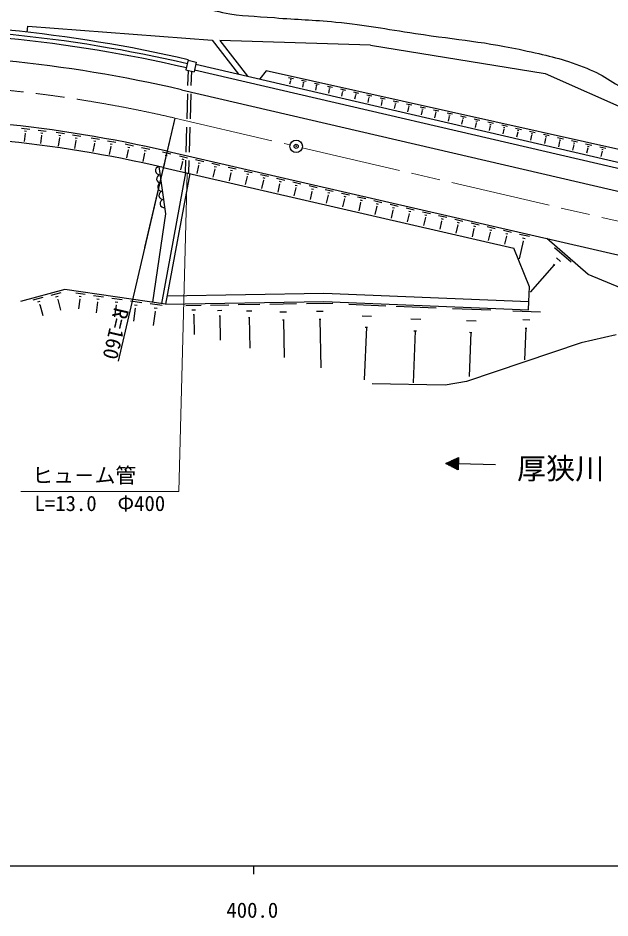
# Model space of a CAD drawing. Units: millimetres, scale not verified. Extents: x 40000 to 680000, y 20000 to 380000.
# Drawn here: x 439650 to 510890, y 198715 to 306975 of the extents above; entities that cross this region are included whole.
import ezdxf
from ezdxf.enums import TextEntityAlignment as Align

# ---------------------------------------------------------------- set-up
doc = ezdxf.new("R2010")
doc.units = ezdxf.units.MM
doc.header["$LTSCALE"] = 1000
doc.header["$PDMODE"] = 32
doc.header["$PDSIZE"] = 500
doc.linetypes.add('CHAIN', pattern=[18.5, 12, -1.5, 3.5, -1.5])
for name, color, linetype, lineweight in [('M-BGD', 7, 'Continuous', 25), ('M-BMK', 2, 'CHAIN', 13), ('M-BMK-SRVR', 3, 'Continuous', 25), ('M-STR-HTXT', 7, 'Continuous', 13), ('M-TTL-BAND', 7, 'Continuous', 25)]:
    doc.layers.add(name, color=color, linetype=linetype, lineweight=lineweight)
doc.styles.add('ＭＳ ゴシック', font='')
doc.styles.get('ＭＳ ゴシック').set_extended_font_data('MS Gothic')

msp = doc.modelspace()

# ---------------------------------------------------------------- linework, layer by layer
at = {"layer": 'M-BGD'}
for p, q in [((440757, 305270), (440838, 305997)), ((440838, 305997), (463020, 304292)), ((463020, 304292), (466185, 300236)), ((463930, 304264), (467269, 299984)), ((482052, 303710), (463930, 304264)), ((482052, 303710), (503094, 300316)), ((460145, 301949), (459861, 300732)), ((460133, 301901), (461107, 301674)), ((461107, 301674), (460835, 300505)), ((461051, 301430), (571999, 275627)), ((459861, 300732), (460835, 300505)), ((460104, 298852), (460154, 300664)), ((460504, 298841), (460551, 300571)), ((460892, 300749), (571929, 274925)), ((469531, 300640), (468747, 299641)), ((523198, 288654), (469531, 300640)), ((503094, 300316), (521577, 292101)), ((472213, 299836), (472787, 299708)), ((472423, 299428), (472330, 299013)), ((472390, 299616), (472533, 299584)), ((472405, 299432), (472441, 299424)), ((473764, 299490), (474344, 299360)), ((473976, 299077), (473881, 298652)), ((473943, 299267), (474088, 299235)), ((473958, 299081), (473994, 299073)), ((475321, 299142), (475909, 299011)), ((475502, 298916), (475649, 298884)), ((459306, 298345), (571317, 272295)), ((459995, 294853), (460077, 297852)), ((460395, 294842), (460477, 297841)), ((475536, 298724), (475439, 298289)), ((475518, 298728), (475555, 298720)), ((476886, 298792), (477480, 298660)), ((477103, 298370), (477004, 297925)), ((477069, 298564), (477218, 298531)), ((477085, 298374), (477122, 298365)), ((478457, 298441), (479059, 298307)), ((478677, 298014), (478576, 297560)), ((478643, 298211), (478793, 298177)), ((478659, 298018), (478696, 298009)), ((480036, 298089), (480644, 297953)), ((480223, 297856), (480375, 297822)), ((481621, 297735), (482236, 297598)), ((480258, 297656), (480155, 297193)), ((480239, 297660), (480277, 297652)), ((481846, 297297), (481740, 296824)), ((481810, 297499), (481964, 297465)), ((481827, 297302), (481865, 297293)), ((483213, 297379), (483835, 297240)), ((483441, 296937), (483333, 296454)), ((483405, 297141), (483560, 297106)), ((483422, 296941), (483460, 296932)), ((484813, 297022), (485442, 296882)), ((485006, 296781), (485164, 296746)), ((486419, 296663), (487055, 296521)), ((485043, 296574), (484933, 296082)), ((485023, 296579), (485062, 296570)), ((486652, 296211), (486539, 295708)), ((486615, 296419), (486774, 296384)), ((486632, 296215), (486672, 296206)), ((488032, 296303), (488675, 296159)), ((488268, 295845), (488153, 295333)), ((488230, 296056), (488391, 296020)), ((488248, 295850), (488288, 295841)), ((489653, 295941), (490303, 295796)), ((489853, 295692), (490016, 295655)), ((491280, 295578), (491938, 295431)), ((458514, 294936), (451718, 265716)), ((458514, 294936), (454889, 279352)), ((489891, 295478), (489774, 294956)), ((489870, 295483), (489911, 295474)), ((491521, 295110), (491402, 294577)), ((491483, 295325), (491647, 295289)), ((491500, 295114), (491541, 295105)), ((492915, 295213), (493580, 295064)), ((493158, 294740), (493037, 294197)), ((493120, 294958), (493286, 294920)), ((493138, 294744), (493179, 294735)), ((494557, 294846), (495229, 294696)), ((494764, 294588), (494932, 294551)), ((496206, 294477), (496885, 294326)), ((440091, 293720), (441073, 293607)), ((442064, 293492), (443039, 293380)), ((459887, 290855), (459968, 293853)), ((460286, 290844), (460368, 293843)), ((494803, 294368), (494679, 293815)), ((494782, 294372), (494824, 294363)), ((496455, 293994), (496329, 293431)), ((496415, 294217), (496585, 294179)), ((496433, 293999), (496476, 293990)), ((497863, 294108), (498549, 293954)), ((498114, 293619), (497986, 293046)), ((498074, 293844), (498246, 293806)), ((498092, 293624), (498135, 293614)), ((499526, 293736), (500220, 293581)), ((499740, 293470), (499913, 293431)), ((440514, 293074), (440402, 292102)), ((440425, 293383), (440671, 293355)), ((440483, 293078), (440545, 293071)), ((442484, 292851), (442371, 291869)), ((442396, 293158), (442640, 293130)), ((442453, 292855), (442514, 292848)), ((444232, 293237), (445230, 293081)), ((444638, 292560), (444482, 291564)), ((444559, 292879), (444809, 292840)), ((444606, 292565), (444669, 292555)), ((446215, 292928), (447203, 292774)), ((446539, 292574), (446786, 292536)), ((448462, 292575), (449453, 292393)), ((499780, 293242), (499650, 292659)), ((499758, 293247), (499802, 293238)), ((501197, 293363), (501898, 293206)), ((501454, 292864), (501321, 292270)), ((501413, 293094), (501588, 293055)), ((501432, 292869), (501476, 292859)), ((502876, 292988), (503584, 292830)), ((503135, 292484), (503000, 291880)), ((503094, 292716), (503271, 292677)), ((503113, 292489), (503157, 292479)), ((504561, 292611), (505277, 292452)), ((504782, 292337), (504961, 292297)), ((446617, 292259), (446464, 291277)), ((446586, 292264), (446648, 292254)), ((448848, 291889), (448666, 290898)), ((448779, 292209), (449026, 292164)), ((448817, 291895), (448879, 291884)), ((450435, 292212), (451421, 292031)), ((450819, 291529), (450638, 290544)), ((450750, 291848), (450997, 291803)), ((450789, 291535), (450850, 291524)), ((452560, 291820), (453540, 291613)), ((452865, 291449), (453110, 291397)), ((454520, 291405), (455507, 291196)), ((504823, 292102), (504686, 291488)), ((504801, 292107), (504846, 292097)), ((506255, 292233), (506978, 292072)), ((506519, 291719), (506380, 291094)), ((506477, 291956), (506658, 291915)), ((506497, 291724), (506542, 291714)), ((507955, 291854), (508686, 291690)), ((508223, 291334), (508081, 290698)), ((508180, 291573), (508363, 291532)), ((508200, 291339), (508245, 291329)), ((509663, 291472), (510401, 291307)), ((452925, 291129), (452717, 290145)), ((452895, 291135), (452956, 291122)), ((454888, 290709), (454677, 289714)), ((454827, 291031), (455074, 290978)), ((454857, 290715), (454919, 290702)), ((457049, 290860), (458037, 290634)), ((457407, 290154), (457181, 289168)), ((457352, 290479), (457599, 290422)), ((457376, 290161), (457438, 290147)), ((457585, 290943), (531655, 273922)), ((459078, 290395), (460052, 290171)), ((509933, 290947), (509789, 290301)), ((509891, 291189), (510075, 291148)), ((509910, 290952), (509956, 290942)), ((456618, 289114), (457417, 283412)), ((459431, 289698), (459207, 288723)), ((459376, 290018), (459620, 289962)), ((459400, 289705), (459461, 289691)), ((459818, 288356), (459859, 289855)), ((460217, 288286), (460259, 289844)), ((461027, 289947), (462001, 289723)), ((461380, 289250), (461156, 288275)), ((461325, 289570), (461569, 289514)), ((461349, 289257), (461410, 289243)), ((462976, 289499), (463951, 289275)), ((463274, 289122), (463518, 289066)), ((459818, 288356), (456913, 272651)), ((457137, 288994), (499309, 279303)), ((460310, 288265), (457405, 272560)), ((463329, 288802), (463105, 287827)), ((463299, 288809), (463359, 288795)), ((464925, 289051), (465900, 288827)), ((465278, 288354), (465054, 287380)), ((465224, 288675), (465467, 288619)), ((465248, 288361), (465309, 288347)), ((466874, 288603), (467849, 288379)), ((467173, 288227), (467416, 288171)), ((468824, 288155), (469798, 287931)), ((467227, 287906), (467003, 286932)), ((467197, 287913), (467258, 287899)), ((469177, 287458), (468953, 286484)), ((469122, 287779), (469366, 287723)), ((469146, 287465), (469207, 287451)), ((470773, 287707), (471747, 287483)), ((471126, 287010), (470902, 286036)), ((471071, 287331), (471315, 287275)), ((471095, 287017), (471156, 287003)), ((472722, 287259), (473697, 287035)), ((473075, 286562), (472851, 285588)), ((473020, 286883), (473264, 286827)), ((473045, 286569), (473105, 286555)), ((474671, 286811), (475646, 286587)), ((475024, 286115), (474800, 285140)), ((474970, 286435), (475213, 286379)), ((474994, 286122), (475055, 286108)), ((476620, 286363), (477595, 286139)), ((476919, 285987), (477162, 285931)), ((478570, 285915), (479544, 285692)), ((476973, 285667), (476749, 284692)), ((476943, 285674), (477004, 285660)), ((478923, 285219), (478699, 284244)), ((478868, 285539), (479112, 285483)), ((478892, 285226), (478953, 285212)), ((480519, 285468), (481493, 285244)), ((480872, 284771), (480648, 283796)), ((480817, 285091), (481061, 285035)), ((480841, 284778), (480902, 284764)), ((482468, 285020), (483443, 284796)), ((482821, 284323), (482597, 283348)), ((482766, 284643), (483010, 284587)), ((482791, 284330), (482851, 284316)), ((484417, 284572), (485392, 284348)), ((484770, 283875), (484546, 282900)), ((484716, 284195), (484959, 284139)), ((484740, 283882), (484801, 283868)), ((486366, 284124), (487341, 283900)), ((486665, 283747), (486908, 283691)), ((488316, 283676), (489290, 283452)), ((457417, 283412), (455836, 272785)), ((486719, 283427), (486495, 282452)), ((486689, 283434), (486750, 283420)), ((488669, 282979), (488445, 282005)), ((488614, 283300), (488858, 283244)), ((488638, 282986), (488699, 282972)), ((490265, 283228), (491239, 283004)), ((490563, 282852), (490807, 282796)), ((492214, 282780), (493189, 282556)), ((490618, 282531), (490394, 281557)), ((490587, 282538), (490648, 282524)), ((492567, 282083), (492343, 281109)), ((492512, 282404), (492756, 282348)), ((492537, 282090), (492597, 282076)), ((494163, 282332), (495138, 282108)), ((494516, 281635), (494292, 280661)), ((494462, 281956), (494705, 281900)), ((494486, 281642), (494547, 281628)), ((496112, 281884), (497087, 281660)), ((496411, 281508), (496654, 281452)), ((496465, 281187), (496241, 280213)), ((496435, 281194), (496496, 281180)), ((498062, 281436), (499036, 281212)), ((498415, 280740), (498191, 279765)), ((498360, 281060), (498604, 281004)), ((498384, 280747), (498445, 280733)), ((500011, 280988), (501199, 280715)), ((500374, 280530), (500671, 280461)), ((508264, 276119), (503276, 280443)), ((500441, 280139), (499954, 278020)), ((500404, 280148), (500478, 280131)), ((504209, 279370), (506219, 277627)), ((501209, 274626), (499309, 279303)), ((504168, 277292), (501300, 273984)), ((504105, 277346), (504231, 277237)), ((504440, 278113), (504943, 277677)), ((518351, 271969), (508264, 276119)), ((445282, 274299), (439960, 272870)), ((443641, 273651), (444828, 273970)), ((457405, 272560), (445282, 274299)), ((446628, 273904), (447730, 273746)), ((501112, 272872), (501209, 274626)), ((441466, 273067), (442684, 273394)), ((442021, 272824), (442326, 272906)), ((444182, 273415), (444479, 273495)), ((444389, 273089), (444463, 273109)), ((444426, 273099), (444764, 271840)), ((447084, 273163), (446914, 271975)), ((446994, 273514), (447270, 273474)), ((447050, 273168), (447119, 273158)), ((448741, 273601), (449921, 273432)), ((449133, 273183), (449428, 273141)), ((450933, 273286), (452194, 273106)), ((451351, 272840), (451667, 272795)), ((453207, 272960), (454552, 272767)), ((457405, 272560), (476458, 272872)), ((457590, 273563), (476470, 273873)), ((476458, 272872), (501072, 271873)), ((476470, 273873), (501112, 272872)), ((501072, 271873), (501112, 272872)), ((442233, 272489), (442310, 272510)), ((442271, 272499), (442621, 271198)), ((449229, 272808), (449043, 271508)), ((449192, 272813), (449266, 272803)), ((451455, 272439), (451252, 271023)), ((451415, 272445), (451494, 272434)), ((453764, 272057), (453543, 270521)), ((453653, 272484), (453989, 272436)), ((453721, 272063), (453806, 272051)), ((455566, 272622), (456998, 272416)), ((456042, 272115), (456399, 272064)), ((459866, 272400), (461708, 272431)), ((460566, 271859), (461026, 271867)), ((462817, 272449), (465008, 272485)), ((463649, 271805), (464197, 271814)), ((466137, 272503), (468765, 272546)), ((467136, 271731), (467793, 271742)), ((469960, 272566), (473155, 272618)), ((474349, 272638), (477544, 272690)), ((479461, 272550), (483908, 272370)), ((485169, 272319), (489963, 272124)), ((491933, 272044), (496568, 271856)), ((499182, 271749), (502528, 271614)), ((456159, 271660), (455921, 269999)), ((456114, 271666), (456204, 271654)), ((460748, 271309), (460863, 271311)), ((460805, 271310), (460844, 268914)), ((463865, 271151), (464002, 271153)), ((463934, 271152), (463982, 268225)), ((467395, 270946), (467559, 270949)), ((467477, 270948), (467537, 267279)), ((471174, 271627), (471972, 271640)), ((471489, 270674), (471689, 270677)), ((471589, 270675), (471663, 266130)), ((475563, 271699), (476361, 271712)), ((475878, 270746), (476078, 270749)), ((475978, 270747), (476074, 264903)), ((481075, 271149), (482186, 271103)), ((486908, 270807), (488107, 270759)), ((500396, 270695), (501232, 270661)), ((481576, 269792), (481319, 263443)), ((481437, 269798), (481715, 269786)), ((493614, 270583), (494773, 270536)), ((500773, 269674), (500618, 265844)), ((500669, 269678), (500878, 269669)), ((487449, 269345), (487195, 263090)), ((487299, 269351), (487599, 269339)), ((494137, 269169), (493922, 263864)), ((493992, 269175), (494282, 269163)), ((511632, 268872), (507428, 267913)), ((507428, 267913), (493639, 263267)), ((493639, 263267), (491058, 262825)), ((491058, 262825), (482283, 262973)), ((491121, 253401), (492641, 254110)), ((492600, 252611), (491121, 253401)), ((491219, 253349), (492619, 253311)), ((491222, 253449), (492622, 253411)), ((491425, 253543), (492624, 253511)), ((491627, 253638), (492627, 253611)), ((491830, 253732), (492630, 253711)), ((492033, 253827), (492632, 253811)), ((492235, 253921), (492635, 253910)), ((492438, 254016), (492638, 254010)), ((492641, 254110), (492600, 252611)), ((497119, 253238), (492620, 253361)), ((491417, 253243), (492616, 253211)), ((491614, 253138), (492613, 253111)), ((491811, 253033), (492611, 253011)), ((492008, 252927), (492608, 252911)), ((492205, 252822), (492605, 252811)), ((492403, 252716), (492603, 252711))]:
    msp.add_line(p, q, dxfattribs=at)
for centre, radius, start, end in [((422270, 139095), 167200, 76.90748, 91.98844), ((422270, 139095), 166700, 76.90748, 91.98568), ((422270, 139095), 166200, 76.90748, 91.98291), ((422270, 139095), 163500, 76.90748, 91.94747), ((422270, 139095), 155900, 76.90748, 91.94747), ((422270, 139095), 153900, 76.90748, 91.93554), ((456687, 288618), 500, 97.98503, 277.98503), ((456826, 287628), 500, 97.98503, 277.98503), ((456965, 286638), 500, 97.98503, 277.98503), ((457104, 285648), 500, 97.98503, 277.98503), ((457243, 284657), 500, 97.98503, 277.98503)]:
    msp.add_arc(centre, radius, start, end, dxfattribs=at)
msp.add_open_spline([(440719, 322119), (442537, 320212), (443102, 319671), (444732, 318211), (447098, 316092), (448513, 314982), (451174, 313247), (453678, 311615), (455172, 310804), (457933, 309657), (460330, 308661), (461727, 308178), (464269, 307650), (466665, 307153), (468063, 307225), (470500, 307017), (473385, 306770), (475013, 306781), (477893, 306489), (481665, 306106), (483754, 305681), (487503, 305116), (492747, 304325), (495739, 304159), (500915, 303003), (503592, 302406), (505112, 302080), (507674, 301103), (510055, 300195), (511179, 299223), (513377, 297934), (515214, 296857), (516126, 296049), (518024, 295083), (520697, 293723), (522351, 293291), (525190, 292322), (527462, 291547), (528753, 291146), (531097, 290625), (533531, 290083), (534940, 290015), (537410, 289674), (539900, 289331), (541323, 289328), (543792, 288860), (547255, 288202), (549103, 287424), (552550, 286687), (555551, 286045), (557247, 285735), (560290, 285329), (563010, 284966), (564544, 284833), (567282, 284650), (569870, 284478), (570739, 284457), (573917, 284391)], degree=3, knots=[0, 0, 0, 0, 1, 1, 1, 2, 2, 2, 3, 3, 3, 4, 4, 4, 5, 5, 5, 6, 6, 6, 7, 7, 7, 8, 8, 8, 9, 9, 9, 10, 10, 10, 11, 11, 11, 12, 12, 12, 13, 13, 13, 14, 14, 14, 15, 15, 15, 16, 16, 16, 17, 17, 17, 18, 18, 18, 19, 19, 19, 19], dxfattribs=at)
at = {"layer": 'M-BMK'}
for p, q in [((458514, 294936), (472393, 291708)), ((473854, 291369), (569794, 269056))]:
    msp.add_line(p, q, dxfattribs=at)
msp.add_arc((422270, 139095), 160000, 76.90748, 91.94747, dxfattribs=at)
at = {"layer": 'M-BMK-SRVR'}
msp.add_circle((473124, 291539), 750, dxfattribs=at)
msp.add_point((473124, 291539), dxfattribs=at)
at = {"layer": 'M-STR-HTXT'}
for p in [(460023, 288330), (440000, 250000)]:
    msp.add_line(p, (459000, 250000), dxfattribs=at)
at = {"layer": 'M-TTL-BAND'}
for p, q in [((40000, 205000), (579000, 205000)), ((468000, 205000), (468000, 204000))]:
    msp.add_line(p, q, dxfattribs=at)

# ---------------------------------------------------------------- texts
at = {"layer": 'M-BGD', "style": 'ＭＳ ゴシック'}
msp.add_text('R=160', height=1833, rotation=256.907, dxfattribs=at).set_placement((450699, 272370), align=Align.BOTTOM_LEFT)
msp.add_text('厚狭川', height=2566, dxfattribs=at).set_placement((504951, 250739), align=Align.BOTTOM_CENTER)
at = {"layer": 'M-STR-HTXT', "style": 'ＭＳ ゴシック'}
msp.add_text('ヒュ－ム管', height=1833, dxfattribs=at).set_placement((441375, 250500), align=Align.BOTTOM_LEFT)
msp.add_text('L=13.0\u3000Φ400', height=1833, dxfattribs=at).set_placement((449500, 249500), align=Align.TOP_CENTER)
at = {"layer": 'M-TTL-BAND', "style": 'ＭＳ ゴシック'}
msp.add_text('400.0', height=1833, dxfattribs=at).set_placement((467844, 198195), align=Align.BOTTOM_CENTER)

doc.saveas('drawing.dxf')
